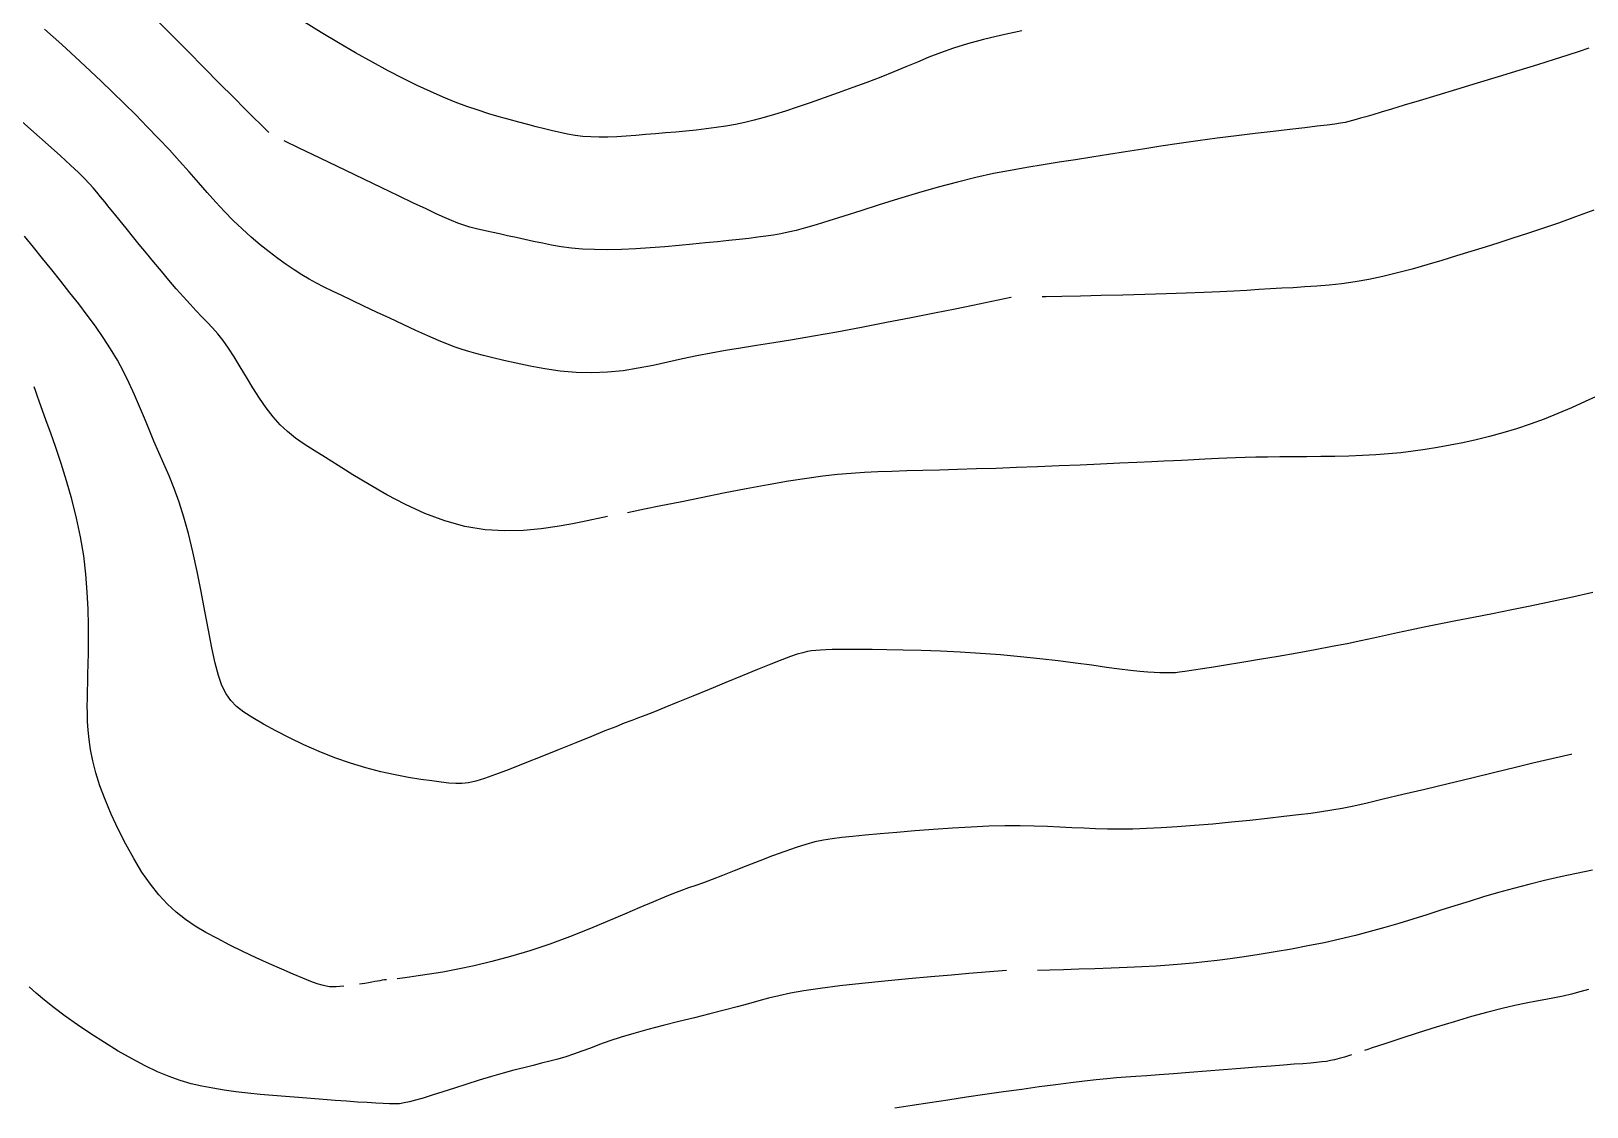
# Model space of a CAD drawing. Header units: millimetres. Extents: x 2235526 to 2245569, y 371981 to 382303.
# Drawn here: x 2243366.4 to 2243587.9, y 377726.2 to 377879.4 of the extents above; entities that cross this region are included whole.
import ezdxf

# ---------------------------------------------------------------- set-up
doc = ezdxf.new("R2010")
doc.units = ezdxf.units.MM
doc.linetypes.add('CONTI', pattern=[0])
for name, color, linetype, transparency in [('161', 10, 'CONTI', 0.7), ('163', 10, 'CONTI', 0.7), ('165', 10, 'CONTI', 0.7), ('167', 10, 'CONTI', 0.7), ('169', 10, 'CONTI', 0.7), ('171', 10, 'CONTI', 0.7), ('173', 10, 'CONTI', 0.7), ('175', 10, 'CONTI', 0.7)]:
    doc.layers.add(name, color=color, linetype=linetype, transparency=transparency)

msp = doc.modelspace()

# ---------------------------------------------------------------- linework, layer by layer
at = {"layer": '161', "elevation": 161}
for points in [[(2243588.16, 377742.91), (2243586.95, 377742.57), (2243585.74, 377742.26), (2243584.55, 377741.97), (2243583.35, 377741.72), (2243582.1, 377741.49), (2243580.77, 377741.25), (2243579.32, 377740.97), (2243577.71, 377740.64), (2243575.9, 377740.23), (2243573.85, 377739.71), (2243571.54, 377739.07), (2243569.05, 377738.33), (2243566.47, 377737.54), (2243563.91, 377736.73), (2243561.45, 377735.94), (2243559.2, 377735.2), (2243557.25, 377734.56), (2243556.74, 377734.39), (2243556.27, 377734.23)], [(2243554.41, 377733.62), (2243553.44, 377733.31), (2243552.67, 377733.08), (2243552.02, 377732.91), (2243551.45, 377732.79), (2243550.86, 377732.69), (2243550.22, 377732.61), (2243549.47, 377732.53), (2243548.58, 377732.45), (2243547.52, 377732.36), (2243546.25, 377732.27), (2243544.75, 377732.15), (2243542.98, 377732.02), (2243540.92, 377731.86), (2243538.64, 377731.68), (2243536.23, 377731.49), (2243533.78, 377731.29), (2243531.37, 377731.1), (2243529.1, 377730.93), (2243527.05, 377730.78), (2243525.27, 377730.65), (2243523.72, 377730.54), (2243522.31, 377730.44), (2243520.96, 377730.33), (2243519.58, 377730.21), (2243518.1, 377730.06), (2243516.42, 377729.88), (2243514.49, 377729.64), (2243512.33, 377729.36), (2243509.98, 377729.04), (2243507.49, 377728.7), (2243504.9, 377728.33), (2243502.25, 377727.95), (2243499.6, 377727.57), (2243496.97, 377727.18), (2243494.39, 377726.79), (2243491.86, 377726.4), (2243489.41, 377726.01)]]:
    msp.add_lwpolyline(points, dxfattribs=at)
at = {"layer": '163', "elevation": 163}
for points in [[(2243588.75, 377759.93), (2243586.47, 377759.45), (2243584.18, 377758.95), (2243581.9, 377758.44), (2243579.66, 377757.89), (2243577.48, 377757.31), (2243575.34, 377756.72), (2243573.24, 377756.1), (2243571.18, 377755.47), (2243569.15, 377754.84), (2243567.14, 377754.2), (2243565.15, 377753.57), (2243563.17, 377752.95), (2243561.18, 377752.34), (2243559.16, 377751.75), (2243557.1, 377751.17), (2243554.98, 377750.62), (2243552.79, 377750.09), (2243550.52, 377749.59), (2243548.2, 377749.12), (2243545.87, 377748.68), (2243543.56, 377748.28), (2243541.31, 377747.91), (2243539.17, 377747.59), (2243537.16, 377747.3), (2243535.3, 377747.05), (2243533.57, 377746.84), (2243531.89, 377746.66), (2243530.21, 377746.51), (2243528.48, 377746.38), (2243526.63, 377746.26), (2243524.6, 377746.15), (2243522.48, 377746.06), (2243520.22, 377745.96), (2243517.91, 377745.88), (2243515.63, 377745.81), (2243513.45, 377745.74), (2243511.46, 377745.69), (2243509.73, 377745.64)], [(2243505.29, 377745.63), (2243499.94, 377745.18), (2243497.48, 377744.97), (2243494.56, 377744.71), (2243491.35, 377744.42), (2243488.01, 377744.11), (2243484.7, 377743.77), (2243481.57, 377743.43), (2243478.79, 377743.08), (2243476.47, 377742.73), (2243474.54, 377742.39), (2243472.9, 377742.04), (2243471.43, 377741.67), (2243470.03, 377741.29), (2243468.57, 377740.88), (2243466.96, 377740.44), (2243465.11, 377739.96), (2243463.06, 377739.45), (2243460.88, 377738.91), (2243458.64, 377738.36), (2243456.41, 377737.8), (2243454.26, 377737.23), (2243452.26, 377736.67), (2243450.46, 377736.12), (2243448.85, 377735.59), (2243447.39, 377735.08), (2243446.07, 377734.59), (2243444.84, 377734.14), (2243443.68, 377733.72), (2243442.56, 377733.35), (2243441.44, 377733.01), (2243440.3, 377732.7), (2243439.13, 377732.41), (2243437.9, 377732.11), (2243436.59, 377731.79), (2243435.18, 377731.43), (2243433.65, 377731.01), (2243431.99, 377730.53), (2243430.24, 377730), (2243428.46, 377729.44), (2243426.72, 377728.89), (2243425.06, 377728.36), (2243423.55, 377727.87), (2243422.24, 377727.46), (2243421.18, 377727.15), (2243420.31, 377726.91), (2243419.57, 377726.76), (2243418.89, 377726.66), (2243418.22, 377726.63), (2243417.47, 377726.63), (2243416.59, 377726.67), (2243415.53, 377726.73), (2243414.29, 377726.81), (2243412.89, 377726.9), (2243411.37, 377727.01), (2243409.75, 377727.13), (2243408.04, 377727.26), (2243406.28, 377727.39), (2243404.49, 377727.53), (2243402.68, 377727.67), (2243400.87, 377727.82), (2243399.07, 377727.99), (2243397.3, 377728.17), (2243395.58, 377728.37), (2243393.92, 377728.59), (2243392.32, 377728.85), (2243390.76, 377729.15), (2243389.23, 377729.51), (2243387.68, 377729.97), (2243386.09, 377730.53), (2243384.43, 377731.21), (2243382.68, 377732.05), (2243380.81, 377733.03), (2243378.86, 377734.15), (2243376.89, 377735.36), (2243374.93, 377736.61), (2243373.05, 377737.88), (2243371.29, 377739.13), (2243369.71, 377740.31), (2243368.33, 377741.4), (2243367.16, 377742.4), (2243366.16, 377743.32)]]:
    msp.add_lwpolyline(points, dxfattribs=at)
at = {"layer": '165', "elevation": 165}
for points in [[(2243410.95, 377743.41), (2243410.38, 377743.36), (2243409.86, 377743.32), (2243409.39, 377743.31), (2243408.94, 377743.32), (2243408.45, 377743.39), (2243407.87, 377743.53), (2243407.17, 377743.75), (2243406.28, 377744.08), (2243405.15, 377744.53), (2243403.76, 377745.11), (2243402.15, 377745.8), (2243400.38, 377746.59), (2243398.51, 377747.45), (2243396.61, 377748.34), (2243394.74, 377749.26), (2243392.96, 377750.17), (2243391.32, 377751.06), (2243389.81, 377751.95), (2243388.41, 377752.9), (2243387.1, 377753.93), (2243385.84, 377755.08), (2243384.63, 377756.4), (2243383.43, 377757.91), (2243382.23, 377759.65), (2243381.05, 377761.57), (2243379.91, 377763.62), (2243378.83, 377765.74), (2243377.84, 377767.87), (2243376.97, 377769.96), (2243376.24, 377771.95), (2243375.66, 377773.8), (2243375.22, 377775.5), (2243374.9, 377777.08), (2243374.69, 377778.52), (2243374.55, 377779.86), (2243374.48, 377781.1), (2243374.45, 377782.25), (2243374.44, 377783.33), (2243374.45, 377784.38), (2243374.47, 377785.45), (2243374.5, 377786.58), (2243374.53, 377787.83), (2243374.57, 377789.24), (2243374.6, 377790.85), (2243374.62, 377792.71), (2243374.62, 377794.8), (2243374.56, 377797.07), (2243374.44, 377799.5), (2243374.24, 377802.05), (2243373.93, 377804.68), (2243373.49, 377807.37), (2243372.92, 377810.07), (2243372.24, 377812.75), (2243371.5, 377815.34), (2243370.72, 377817.81), (2243369.96, 377820.09), (2243369.24, 377822.14), (2243368.6, 377823.92), (2243368.07, 377825.4), (2243367.65, 377826.58), (2243367.32, 377827.5), (2243367.06, 377828.21), (2243366.87, 377828.75)], [(2243585.77, 377776.43), (2243585.68, 377776.41), (2243580.26, 377775.14), (2243577.77, 377774.54), (2243574.82, 377773.82), (2243571.58, 377773.04), (2243568.21, 377772.22), (2243564.88, 377771.42), (2243561.74, 377770.67), (2243558.96, 377770.01), (2243556.65, 377769.48), (2243554.75, 377769.05), (2243553.11, 377768.72), (2243551.63, 377768.45), (2243550.18, 377768.22), (2243548.63, 377768.01), (2243546.87, 377767.79), (2243544.8, 377767.54), (2243542.47, 377767.28), (2243539.95, 377767), (2243537.33, 377766.73), (2243534.69, 377766.48), (2243532.09, 377766.26), (2243529.62, 377766.07), (2243527.34, 377765.93), (2243525.24, 377765.83), (2243523.29, 377765.78), (2243521.45, 377765.76), (2243519.69, 377765.78), (2243517.99, 377765.82), (2243516.32, 377765.88), (2243514.63, 377765.96), (2243512.91, 377766.04), (2243511.13, 377766.12), (2243509.25, 377766.18), (2243507.25, 377766.22), (2243505.1, 377766.22), (2243502.78, 377766.17), (2243500.26, 377766.06), (2243497.61, 377765.91), (2243494.92, 377765.72), (2243492.25, 377765.52), (2243489.69, 377765.3), (2243487.31, 377765.09), (2243485.2, 377764.9), (2243483.4, 377764.73), (2243481.86, 377764.58), (2243480.51, 377764.4), (2243479.26, 377764.2), (2243478.04, 377763.93), (2243476.76, 377763.59), (2243475.35, 377763.15), (2243473.75, 377762.59), (2243472.01, 377761.95), (2243470.18, 377761.25), (2243468.34, 377760.53), (2243466.56, 377759.83), (2243464.89, 377759.17), (2243463.41, 377758.6), (2243462.16, 377758.13), (2243461.07, 377757.74), (2243460.06, 377757.38), (2243459.04, 377757.01), (2243457.92, 377756.59), (2243456.62, 377756.07), (2243455.04, 377755.42), (2243453.13, 377754.6), (2243450.92, 377753.65), (2243448.47, 377752.61), (2243445.85, 377751.53), (2243443.1, 377750.44), (2243440.28, 377749.4), (2243437.47, 377748.44), (2243434.72, 377747.61), (2243432.06, 377746.9), (2243429.53, 377746.3), (2243427.18, 377745.81), (2243425.04, 377745.41), (2243423.15, 377745.09), (2243421.56, 377744.85), (2243420.3, 377744.67), (2243419.31, 377744.54), (2243418.54, 377744.45)], [(2243417.03, 377744.31), (2243416.9, 377744.3), (2243416.76, 377744.28), (2243416.44, 377744.24), (2243416.1, 377744.18), (2243415.74, 377744.12), (2243415.36, 377744.04), (2243414.94, 377743.97), (2243414.48, 377743.88), (2243413.97, 377743.8), (2243413.58, 377743.74), (2243413.18, 377743.68)]]:
    msp.add_lwpolyline(points, dxfattribs=at)
at = {"layer": '167', "elevation": 167}
msp.add_lwpolyline([(2243588.77, 377799.45), (2243585.88, 377798.8), (2243582.98, 377798.17), (2243580.1, 377797.57), (2243577.25, 377796.99), (2243574.49, 377796.44), (2243571.82, 377795.92), (2243569.29, 377795.42), (2243566.93, 377794.95), (2243564.76, 377794.51), (2243562.8, 377794.09), (2243561, 377793.7), (2243559.27, 377793.32), (2243557.55, 377792.95), (2243555.76, 377792.57), (2243553.83, 377792.17), (2243551.69, 377791.75), (2243549.28, 377791.3), (2243546.69, 377790.84), (2243544.01, 377790.37), (2243541.34, 377789.92), (2243538.8, 377789.49), (2243536.48, 377789.11), (2243534.48, 377788.78), (2243532.88, 377788.52), (2243531.64, 377788.33), (2243530.68, 377788.19), (2243529.95, 377788.1), (2243529.36, 377788.04), (2243528.85, 377788.01), (2243528.34, 377788), (2243527.78, 377788), (2243527.13, 377788.02), (2243526.36, 377788.06), (2243525.43, 377788.12), (2243524.31, 377788.23), (2243522.98, 377788.37), (2243521.4, 377788.56), (2243519.56, 377788.8), (2243517.47, 377789.09), (2243515.16, 377789.39), (2243512.68, 377789.71), (2243510.05, 377790.02), (2243507.3, 377790.32), (2243504.47, 377790.58), (2243501.6, 377790.79), (2243498.72, 377790.96), (2243495.9, 377791.09), (2243493.18, 377791.19), (2243490.62, 377791.26), (2243488.26, 377791.31), (2243486.17, 377791.34), (2243484.37, 377791.35), (2243482.85, 377791.36), (2243481.56, 377791.35), (2243480.49, 377791.33), (2243479.59, 377791.3), (2243478.82, 377791.26), (2243478.16, 377791.21), (2243477.56, 377791.14), (2243476.97, 377791.05), (2243476.31, 377790.89), (2243475.53, 377790.66), (2243474.55, 377790.33), (2243473.32, 377789.87), (2243471.78, 377789.26), (2243469.87, 377788.5), (2243467.7, 377787.61), (2243465.36, 377786.65), (2243462.98, 377785.67), (2243460.66, 377784.71), (2243458.52, 377783.83), (2243456.67, 377783.08), (2243455.18, 377782.48), (2243453.98, 377782.01), (2243452.94, 377781.61), (2243451.95, 377781.23), (2243450.9, 377780.83), (2243449.67, 377780.35), (2243448.13, 377779.74), (2243446.22, 377778.96), (2243444, 377778.06), (2243441.61, 377777.09), (2243439.15, 377776.1), (2243436.75, 377775.14), (2243434.51, 377774.27), (2243432.57, 377773.54), (2243431, 377772.98), (2243429.74, 377772.6), (2243428.7, 377772.37), (2243427.78, 377772.26), (2243426.89, 377772.25), (2243425.94, 377772.33), (2243424.83, 377772.46), (2243423.5, 377772.63), (2243421.94, 377772.84), (2243420.19, 377773.13), (2243418.28, 377773.48), (2243416.25, 377773.93), (2243414.11, 377774.48), (2243411.92, 377775.14), (2243409.68, 377775.93), (2243407.46, 377776.82), (2243405.28, 377777.77), (2243403.21, 377778.76), (2243401.27, 377779.75), (2243399.52, 377780.71), (2243398, 377781.61), (2243396.74, 377782.42), (2243395.71, 377783.22), (2243394.88, 377784.07), (2243394.2, 377785.04), (2243393.62, 377786.21), (2243393.12, 377787.64), (2243392.65, 377789.42), (2243392.17, 377791.59), (2243391.68, 377794.08), (2243391.17, 377796.79), (2243390.64, 377799.62), (2243390.08, 377802.47), (2243389.49, 377805.25), (2243388.87, 377807.85), (2243388.21, 377810.21), (2243387.52, 377812.34), (2243386.81, 377814.28), (2243386.08, 377816.08), (2243385.36, 377817.78), (2243384.64, 377819.41), (2243383.93, 377821.03), (2243383.25, 377822.66), (2243382.57, 377824.3), (2243381.89, 377825.96), (2243381.17, 377827.62), (2243380.42, 377829.28), (2243379.61, 377830.93), (2243378.73, 377832.56), (2243377.77, 377834.18), (2243376.72, 377835.78), (2243375.61, 377837.38), (2243374.44, 377838.97), (2243373.22, 377840.56), (2243371.96, 377842.16), (2243370.68, 377843.78), (2243369.38, 377845.41), (2243368.07, 377847.03), (2243366.77, 377848.64), (2243365.48, 377850.21)], dxfattribs=at)
at = {"layer": '169', "elevation": 169}
for points in [[(2243448.53, 377810.27), (2243444.93, 377809.54), (2243443.3, 377809.2), (2243441.32, 377808.84), (2243439.05, 377808.51), (2243436.54, 377808.29), (2243433.87, 377808.23), (2243431.07, 377808.4), (2243428.21, 377808.86), (2243425.34, 377809.66), (2243422.51, 377810.73), (2243419.74, 377812), (2243417.09, 377813.39), (2243414.59, 377814.83), (2243412.27, 377816.24), (2243410.18, 377817.53), (2243408.35, 377818.67), (2243406.74, 377819.66), (2243405.33, 377820.58), (2243404.08, 377821.46), (2243402.94, 377822.37), (2243401.89, 377823.35), (2243400.89, 377824.47), (2243399.91, 377825.74), (2243398.95, 377827.15), (2243398.01, 377828.63), (2243397.09, 377830.14), (2243396.21, 377831.61), (2243395.36, 377833), (2243394.54, 377834.26), (2243393.77, 377835.35), (2243393.02, 377836.3), (2243392.28, 377837.15), (2243391.53, 377837.95), (2243390.76, 377838.74), (2243389.95, 377839.58), (2243389.07, 377840.5), (2243388.12, 377841.55), (2243387.12, 377842.7), (2243386.07, 377843.93), (2243385, 377845.2), (2243383.93, 377846.5), (2243382.87, 377847.79), (2243381.85, 377849.04), (2243380.88, 377850.23), (2243379.96, 377851.36), (2243379.1, 377852.41), (2243378.31, 377853.39), (2243377.58, 377854.28), (2243376.92, 377855.1), (2243376.33, 377855.82), (2243375.8, 377856.47), (2243375.29, 377857.08), (2243374.72, 377857.72), (2243374.04, 377858.44), (2243373.17, 377859.29), (2243372.06, 377860.34), (2243370.64, 377861.65), (2243368.87, 377863.23), (2243366.83, 377865.03), (2243364.64, 377866.95)], [(2243589.68, 377827.58), (2243587.71, 377826.66), (2243585.76, 377825.78), (2243583.8, 377824.93), (2243581.85, 377824.15), (2243579.89, 377823.43), (2243577.93, 377822.78), (2243575.99, 377822.2), (2243574.06, 377821.68), (2243572.16, 377821.21), (2243570.29, 377820.79), (2243568.47, 377820.43), (2243566.69, 377820.1), (2243564.94, 377819.82), (2243563.2, 377819.58), (2243561.46, 377819.37), (2243559.69, 377819.2), (2243557.88, 377819.07), (2243556.01, 377818.96), (2243554.07, 377818.89), (2243552.08, 377818.84), (2243550.08, 377818.81), (2243548.08, 377818.79), (2243546.13, 377818.78), (2243544.25, 377818.77), (2243542.47, 377818.75), (2243540.83, 377818.72), (2243539.31, 377818.68), (2243537.92, 377818.64), (2243536.66, 377818.59), (2243535.51, 377818.54), (2243534.48, 377818.49), (2243533.57, 377818.45), (2243532.75, 377818.41), (2243531.97, 377818.37), (2243531.15, 377818.33), (2243530.22, 377818.28), (2243529.1, 377818.23), (2243527.71, 377818.16), (2243525.99, 377818.08), (2243523.88, 377817.98), (2243521.43, 377817.87), (2243518.72, 377817.74), (2243515.82, 377817.61), (2243512.81, 377817.48), (2243509.75, 377817.36), (2243506.74, 377817.25), (2243503.82, 377817.14), (2243501.02, 377817.05), (2243498.34, 377816.98), (2243495.79, 377816.9), (2243493.38, 377816.83), (2243491.11, 377816.77), (2243488.99, 377816.7), (2243487.01, 377816.63), (2243485.11, 377816.54), (2243483.22, 377816.42), (2243481.26, 377816.25), (2243479.17, 377816.01), (2243476.87, 377815.7), (2243474.29, 377815.3), (2243471.39, 377814.79), (2243468.26, 377814.21), (2243465.04, 377813.59), (2243461.85, 377812.96), (2243458.83, 377812.34), (2243456.1, 377811.78), (2243453.79, 377811.31), (2243451.36, 377810.83)]]:
    msp.add_lwpolyline(points, dxfattribs=at)
at = {"layer": '171', "elevation": 171}
for points in [[(2243505.97, 377841.45), (2243505.93, 377841.45), (2243500.5, 377840.33), (2243498.01, 377839.83), (2243495.05, 377839.23), (2243491.74, 377838.57), (2243488.23, 377837.89), (2243484.65, 377837.2), (2243481.15, 377836.54), (2243477.85, 377835.95), (2243474.86, 377835.44), (2243472.17, 377835), (2243469.71, 377834.62), (2243467.45, 377834.26), (2243465.31, 377833.91), (2243463.26, 377833.55), (2243461.23, 377833.16), (2243459.18, 377832.72), (2243457.11, 377832.25), (2243455.01, 377831.8), (2243452.88, 377831.39), (2243450.72, 377831.05), (2243448.52, 377830.82), (2243446.29, 377830.73), (2243444.03, 377830.8), (2243441.78, 377831), (2243439.58, 377831.31), (2243437.48, 377831.69), (2243435.51, 377832.1), (2243433.73, 377832.51), (2243432.18, 377832.89), (2243430.87, 377833.21), (2243429.76, 377833.49), (2243428.76, 377833.76), (2243427.81, 377834.05), (2243426.82, 377834.39), (2243425.73, 377834.81), (2243424.45, 377835.35), (2243422.94, 377836.01), (2243421.23, 377836.79), (2243419.4, 377837.63), (2243417.51, 377838.51), (2243415.63, 377839.4), (2243413.82, 377840.25), (2243412.15, 377841.04), (2243410.67, 377841.74), (2243409.36, 377842.37), (2243408.18, 377842.95), (2243407.09, 377843.52), (2243406.04, 377844.1), (2243405, 377844.71), (2243403.92, 377845.4), (2243402.78, 377846.17), (2243401.58, 377847.03), (2243400.34, 377847.97), (2243399.07, 377848.98), (2243397.78, 377850.07), (2243396.5, 377851.23), (2243395.23, 377852.45), (2243393.99, 377853.72), (2243392.76, 377855.04), (2243391.52, 377856.43), (2243390.26, 377857.86), (2243388.96, 377859.35), (2243387.59, 377860.89), (2243386.14, 377862.48), (2243384.6, 377864.12), (2243382.99, 377865.79), (2243381.34, 377867.47), (2243379.67, 377869.12), (2243378.02, 377870.73), (2243376.42, 377872.27), (2243374.89, 377873.72), (2243373.45, 377875.07), (2243372.1, 377876.31), (2243370.82, 377877.48), (2243369.57, 377878.6), (2243368.35, 377879.67)], [(2243588.95, 377853.89), (2243586.33, 377852.94), (2243583.89, 377852.08), (2243581.62, 377851.3), (2243579.47, 377850.59), (2243577.42, 377849.92), (2243575.43, 377849.28), (2243573.45, 377848.66), (2243571.44, 377848.03), (2243569.39, 377847.4), (2243567.3, 377846.76), (2243565.18, 377846.13), (2243563.06, 377845.53), (2243560.96, 377844.97), (2243558.89, 377844.47), (2243556.88, 377844.05), (2243554.95, 377843.71), (2243553.07, 377843.44), (2243551.27, 377843.24), (2243549.51, 377843.09), (2243547.8, 377842.97), (2243546.14, 377842.87), (2243544.5, 377842.78), (2243542.89, 377842.69), (2243541.25, 377842.59), (2243539.54, 377842.49), (2243537.7, 377842.38), (2243535.68, 377842.28), (2243533.42, 377842.18), (2243530.89, 377842.08), (2243528.05, 377841.99), (2243525, 377841.9), (2243521.86, 377841.82), (2243518.77, 377841.75), (2243515.84, 377841.68), (2243513.19, 377841.62), (2243510.96, 377841.58), (2243510.41, 377841.57)]]:
    msp.add_lwpolyline(points, dxfattribs=at)
at = {"layer": '173', "elevation": 173}
for points in [[(2243400.29, 377864.98), (2243396.9, 377868.31), (2243395.24, 377869.98), (2243393.27, 377871.97), (2243391.07, 377874.19), (2243388.74, 377876.54), (2243386.38, 377878.93), (2243384.07, 377881.25)], [(2243588.24, 377876.99), (2243586.86, 377876.52), (2243585.25, 377875.99), (2243583.3, 377875.37), (2243580.93, 377874.63), (2243578.24, 377873.8), (2243575.33, 377872.91), (2243572.33, 377872), (2243569.37, 377871.1), (2243566.57, 377870.25), (2243564.05, 377869.49), (2243561.91, 377868.84), (2243560.12, 377868.3), (2243558.65, 377867.86), (2243557.45, 377867.51), (2243556.49, 377867.22), (2243555.71, 377866.99), (2243555.09, 377866.81), (2243554.56, 377866.66), (2243554.06, 377866.53), (2243553.52, 377866.41), (2243552.87, 377866.3), (2243552.04, 377866.17), (2243550.96, 377866.03), (2243549.55, 377865.86), (2243547.77, 377865.65), (2243545.66, 377865.4), (2243543.29, 377865.13), (2243540.73, 377864.82), (2243538.04, 377864.49), (2243535.29, 377864.14), (2243532.55, 377863.78), (2243529.88, 377863.4), (2243527.27, 377863.01), (2243524.73, 377862.62), (2243522.25, 377862.23), (2243519.83, 377861.84), (2243517.45, 377861.46), (2243515.12, 377861.09), (2243512.82, 377860.73), (2243510.52, 377860.37), (2243508.22, 377859.99), (2243505.88, 377859.58), (2243503.46, 377859.11), (2243500.96, 377858.56), (2243498.34, 377857.92), (2243495.59, 377857.18), (2243492.77, 377856.37), (2243489.95, 377855.51), (2243487.19, 377854.65), (2243484.57, 377853.82), (2243482.16, 377853.05), (2243480.03, 377852.37), (2243478.22, 377851.82), (2243476.69, 377851.38), (2243475.38, 377851.03), (2243474.23, 377850.76), (2243473.17, 377850.54), (2243472.13, 377850.36), (2243471.06, 377850.2), (2243469.9, 377850.05), (2243468.63, 377849.89), (2243467.26, 377849.74), (2243465.77, 377849.58), (2243464.18, 377849.42), (2243462.47, 377849.25), (2243460.64, 377849.07), (2243458.69, 377848.89), (2243456.67, 377848.71), (2243454.6, 377848.55), (2243452.52, 377848.42), (2243450.49, 377848.32), (2243448.52, 377848.27), (2243446.67, 377848.29), (2243444.97, 377848.37), (2243443.39, 377848.52), (2243441.92, 377848.71), (2243440.55, 377848.94), (2243439.24, 377849.2), (2243437.97, 377849.47), (2243436.74, 377849.74), (2243435.51, 377850.01), (2243434.29, 377850.27), (2243433.11, 377850.52), (2243431.97, 377850.77), (2243430.88, 377851.01), (2243429.85, 377851.26), (2243428.91, 377851.51), (2243428.05, 377851.78), (2243427.2, 377852.07), (2243426.31, 377852.42), (2243425.31, 377852.85), (2243424.12, 377853.4), (2243422.67, 377854.08), (2243420.9, 377854.92), (2243418.77, 377855.94), (2243416.36, 377857.09), (2243413.81, 377858.31), (2243411.24, 377859.55), (2243408.77, 377860.73), (2243406.52, 377861.82), (2243404.62, 377862.73), (2243402.46, 377863.8)]]:
    msp.add_lwpolyline(points, dxfattribs=at)
at = {"layer": '175', "elevation": 175}
msp.add_lwpolyline([(2243507.5, 377879.44), (2243504.66, 377878.84), (2243502.06, 377878.22), (2243499.77, 377877.59), (2243497.75, 377876.97), (2243495.94, 377876.33), (2243494.25, 377875.68), (2243492.63, 377875.01), (2243491, 377874.33), (2243489.28, 377873.61), (2243487.42, 377872.87), (2243485.45, 377872.11), (2243483.42, 377871.36), (2243481.37, 377870.61), (2243479.34, 377869.89), (2243477.37, 377869.21), (2243475.53, 377868.59), (2243473.83, 377868.03), (2243472.26, 377867.54), (2243470.79, 377867.11), (2243469.4, 377866.73), (2243468.05, 377866.4), (2243466.71, 377866.11), (2243465.36, 377865.87), (2243463.98, 377865.66), (2243462.57, 377865.47), (2243461.13, 377865.31), (2243459.68, 377865.17), (2243458.22, 377865.04), (2243456.77, 377864.91), (2243455.33, 377864.79), (2243453.92, 377864.67), (2243452.53, 377864.55), (2243451.17, 377864.45), (2243449.85, 377864.37), (2243448.57, 377864.31), (2243447.34, 377864.3), (2243446.15, 377864.33), (2243445.01, 377864.42), (2243443.91, 377864.56), (2243442.83, 377864.74), (2243441.75, 377864.96), (2243440.66, 377865.21), (2243439.54, 377865.49), (2243438.37, 377865.79), (2243437.15, 377866.1), (2243435.86, 377866.43), (2243434.5, 377866.8), (2243433.09, 377867.19), (2243431.62, 377867.64), (2243430.08, 377868.13), (2243428.49, 377868.69), (2243426.84, 377869.31), (2243425.12, 377870.01), (2243423.31, 377870.79), (2243421.41, 377871.67), (2243419.41, 377872.65), (2243417.29, 377873.75), (2243415.04, 377874.97), (2243412.65, 377876.31), (2243410.2, 377877.74), (2243407.75, 377879.21), (2243405.36, 377880.66)], dxfattribs=at)

doc.saveas('drawing.dxf')
